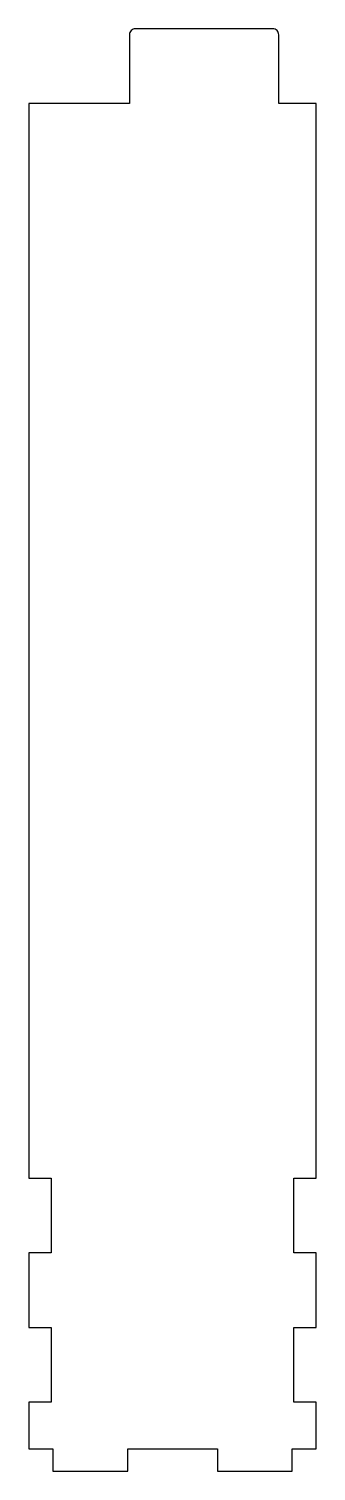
# Model space of a CAD drawing. Header units: millimetres. Extents: x -16 to 22, y -150 to 43.
import ezdxf

# ---------------------------------------------------------------- set-up
doc = ezdxf.new("R2010")
doc.units = ezdxf.units.MM
doc.layers.get('0').update_dxf_attribs({"linetype": 'CONTINUOUS'})

msp = doc.modelspace()

# ---------------------------------------------------------------- linework, layer by layer
msp.add_lwpolyline([(-12.99, -140.71), (-15.99, -140.71), (-15.99, -146.92), (-12.76, -146.92), (-12.76, -149.92), (-2.76, -149.92), (-2.76, -146.92), (9.24, -146.92), (9.24, -149.92), (19.24, -149.92), (19.24, -146.92), (22.46, -146.92), (22.46, -140.71), (19.46, -140.71), (19.46, -130.71), (22.46, -130.71), (22.46, -120.71), (19.46, -120.71), (19.46, -110.71), (22.46, -110.71), (22.46, 33.08), (17.46, 33.08), (17.46, 42.28, 0.414214), (16.66, 43.08), (-1.74, 43.08, 0.414214), (-2.54, 42.28), (-2.54, 33.08), (-15.99, 33.08), (-15.99, -110.71), (-12.99, -110.71), (-12.99, -120.71), (-15.99, -120.71), (-15.99, -130.71), (-12.99, -130.71)], format="xyb", close=True)

doc.saveas('drawing.dxf')
